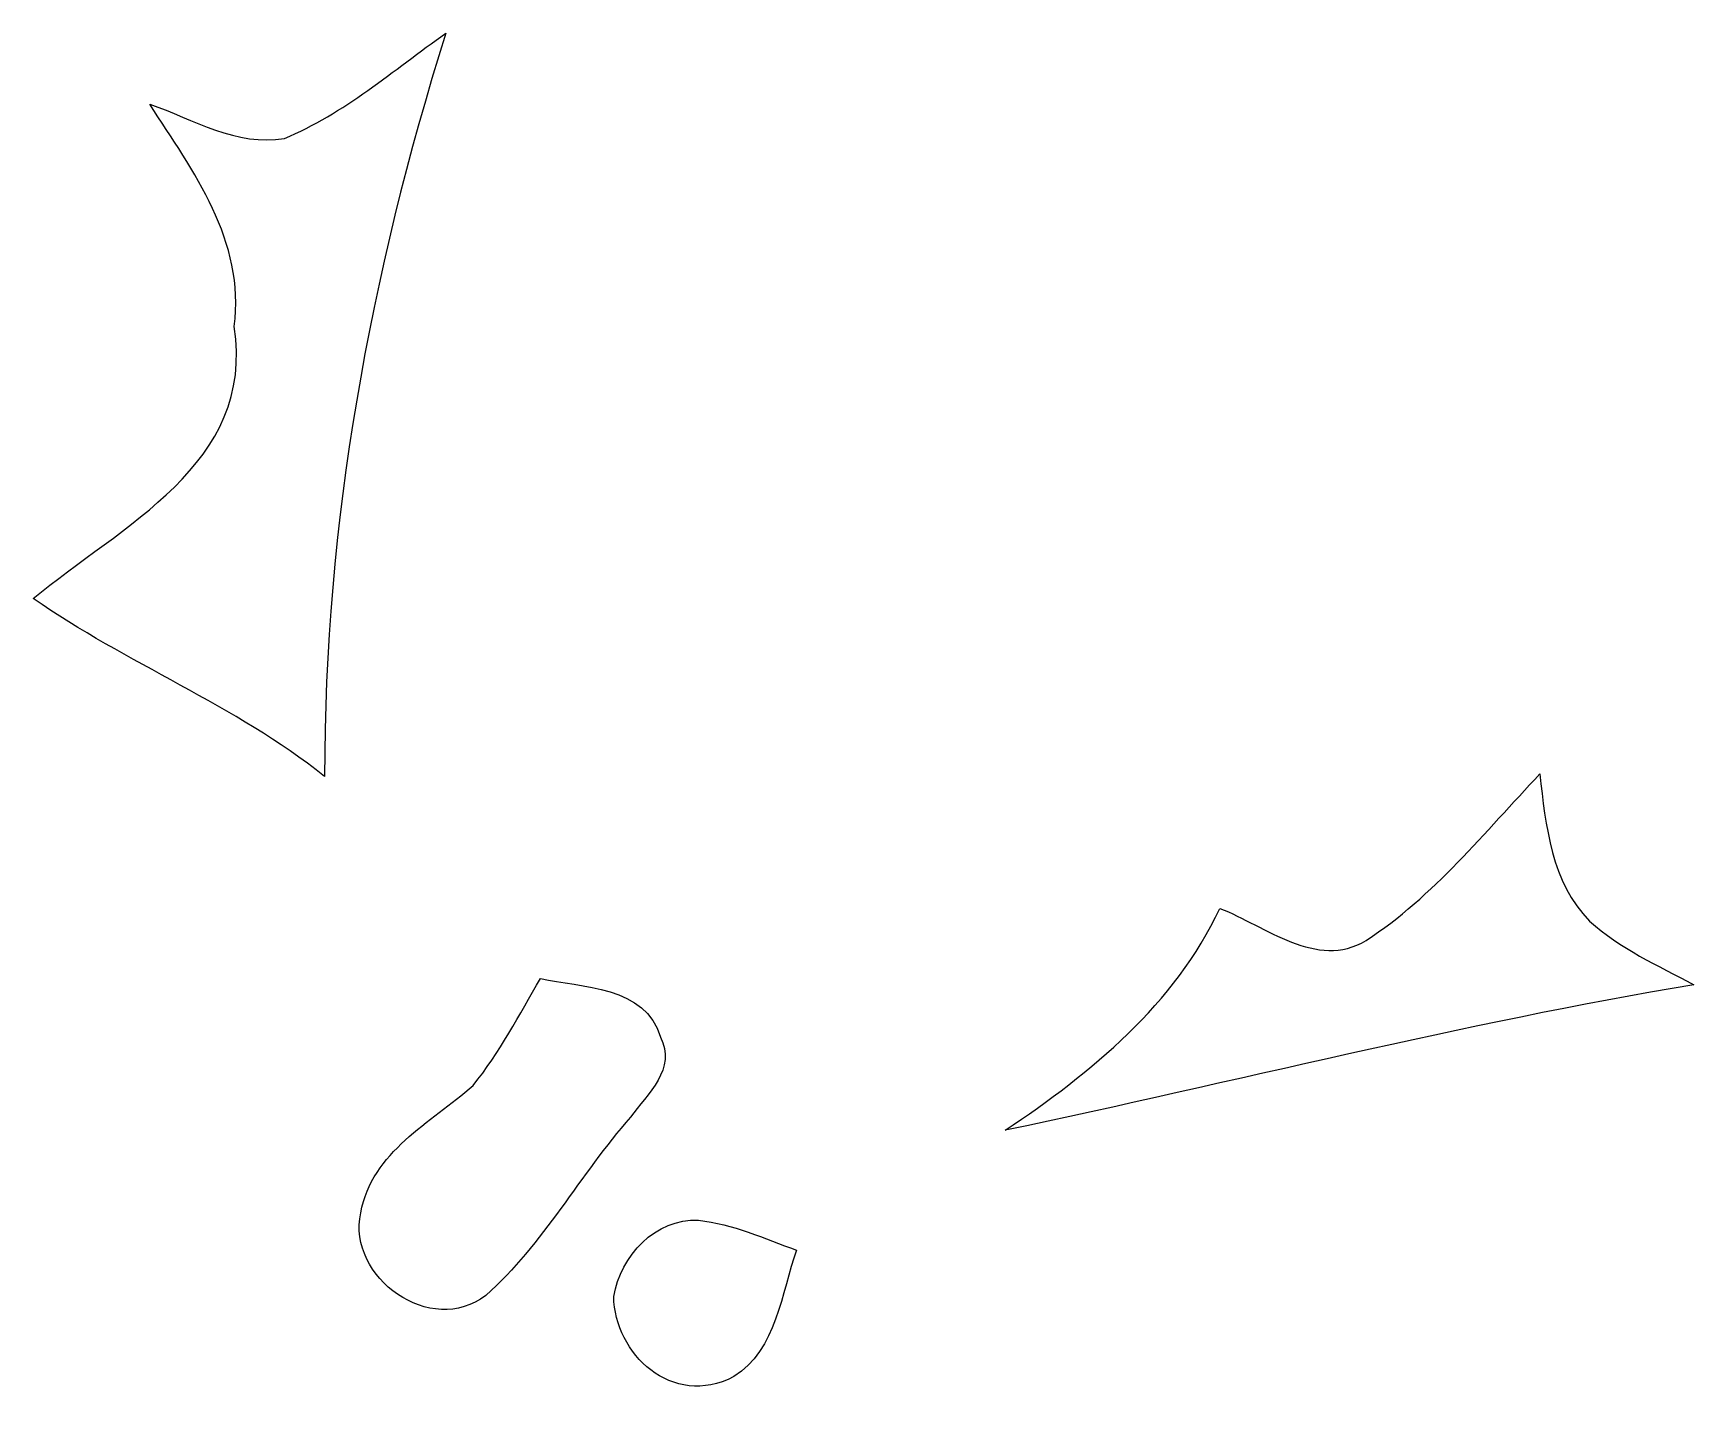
# Model space of a CAD drawing. Header units: centimetres. Extents: x -16 to 15.9, y -16 to 16.
# Drawn here: x 10.699 to 14.87, y 1.99 to 5.447 of the extents above; entities that cross this region are included whole.
import ezdxf

# ---------------------------------------------------------------- set-up
doc = ezdxf.new("R2010")
doc.units = ezdxf.units.CM
doc.header["$MEASUREMENT"] = 0
doc.layers.add('Camada 1', color=7, linetype='Continuous')

msp = doc.modelspace()

# ---------------------------------------------------------------- linework, layer by layer
at = {"layer": 'Camada 1', "color": 142}
for points, knots in [([(11.32981, 5.18195), (11.21057, 5.16149), (11.10015, 5.22993), (10.9915, 5.26838), (10.9915, 5.26838), (11.0998, 5.10011), (11.2328, 4.92442), (11.20352, 4.70923), (11.20352, 4.70923), (11.25855, 4.36316), (10.916, 4.20793), (10.69869, 4.0259), (10.69869, 4.0259), (10.93329, 3.86256), (11.20493, 3.75849), (11.43071, 3.57893), (11.43071, 3.57893), (11.42965, 4.21358), (11.54536, 4.84223), (11.73515, 5.44654), (11.73515, 5.44654), (11.60357, 5.35376), (11.47904, 5.24369), (11.32981, 5.18195), (11.32981, 5.18195), (11.32981, 5.18195), (11.32981, 5.18195), (11.32981, 5.18195)], [0, 0, 0, 0, 0.125, 0.125, 0.125, 0.125, 0.25, 0.25, 0.25, 0.25, 0.375, 0.375, 0.375, 0.375, 0.5, 0.5, 0.5, 0.5, 0.625, 0.625, 0.625, 0.625, 0.75, 0.75, 0.75, 0.75, 1, 1, 1, 1]), ([(14.04726, 3.16653), (13.92343, 3.0921), (13.79361, 3.20287), (13.67966, 3.24732), (13.67966, 3.24732), (13.56713, 3.00602), (13.35687, 2.83492), (13.14062, 2.68958), (13.14062, 2.68958), (13.71706, 2.81093), (14.28856, 2.95804), (14.87029, 3.05541), (14.87029, 3.05541), (14.78033, 3.10409), (14.68473, 3.14572), (14.60853, 3.21522), (14.60853, 3.21522), (14.51257, 3.31258), (14.49776, 3.45546), (14.48364, 3.58493), (14.48364, 3.58493), (14.345, 3.43888), (14.21694, 3.27766), (14.04726, 3.16653), (14.04726, 3.16653), (14.04726, 3.16653), (14.04726, 3.16653), (14.04726, 3.16653)], [0, 0, 0, 0, 0.125, 0.125, 0.125, 0.125, 0.25, 0.25, 0.25, 0.25, 0.375, 0.375, 0.375, 0.375, 0.5, 0.5, 0.5, 0.5, 0.625, 0.625, 0.625, 0.625, 0.75, 0.75, 0.75, 0.75, 1, 1, 1, 1]), ([(11.97328, 3.07093), (11.9193, 2.98027), (11.87027, 2.88396), (11.80359, 2.80211), (11.80359, 2.80211), (11.69741, 2.70898), (11.54959, 2.63525), (11.52137, 2.4825), (11.52137, 2.4825), (11.4868, 2.31881), (11.69882, 2.16853), (11.83569, 2.27471), (11.83569, 2.27471), (11.98069, 2.40312), (12.0717, 2.57845), (12.19941, 2.72239), (12.19941, 2.72239), (12.24104, 2.77989), (12.31653, 2.84586), (12.2742, 2.92347), (12.2742, 2.92347), (12.23892, 3.05223), (12.07347, 3.04871), (11.97328, 3.07093), (11.97328, 3.07093), (11.97328, 3.07093), (11.97328, 3.07093), (11.97328, 3.07093)], [0, 0, 0, 0, 0.125, 0.125, 0.125, 0.125, 0.25, 0.25, 0.25, 0.25, 0.375, 0.375, 0.375, 0.375, 0.5, 0.5, 0.5, 0.5, 0.625, 0.625, 0.625, 0.625, 0.75, 0.75, 0.75, 0.75, 1, 1, 1, 1]), ([(12.37015, 2.46345), (12.2615, 2.46874), (12.17436, 2.37349), (12.15707, 2.27224), (12.15707, 2.27224), (12.15919, 2.12866), (12.30348, 1.98967), (12.4587, 2.07045), (12.4587, 2.07045), (12.56665, 2.13748), (12.57829, 2.28282), (12.61639, 2.38866), (12.61639, 2.38866), (12.53525, 2.41688), (12.45623, 2.45463), (12.37015, 2.46345), (12.37015, 2.46345), (12.37015, 2.46345), (12.37015, 2.46345), (12.37015, 2.46345)], [0, 0, 0, 0, 0.1666667, 0.1666667, 0.1666667, 0.1666667, 0.3333333, 0.3333333, 0.3333333, 0.3333333, 0.5, 0.5, 0.5, 0.5, 0.6666667, 0.6666667, 0.6666667, 0.6666667, 1, 1, 1, 1])]:
    msp.add_open_spline(points, degree=3, knots=knots, dxfattribs=at)

doc.saveas('drawing.dxf')
